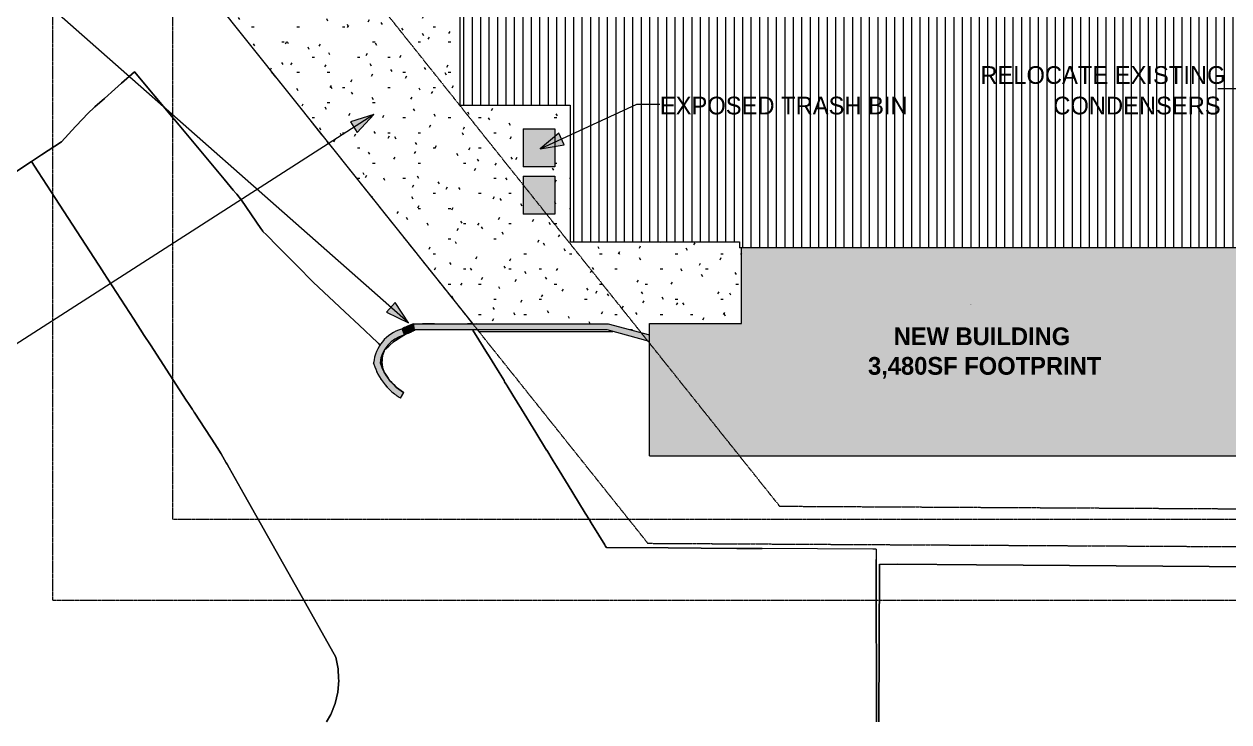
# Model space of a CAD drawing. Header units: inches. Extents: x -5728 to 15181, y 9834 to 15140.
# Drawn here: x -4407 to -2115, y 9881 to 11208 of the extents above; entities that cross this region are included whole.
import ezdxf

# ---------------------------------------------------------------- set-up
doc = ezdxf.new("R2010")
doc.units = ezdxf.units.IN
doc.header["$MEASUREMENT"] = 0
for name, pattern in [('Aligning Line 1_8_', [0.25, 0.125, -0.125]), ('Dash 1_16_', [0.125, 0.0625, -0.0625]), ('Double Dash 3_8_', [1, 0.375, -0.125, 0.125, -0.125, 0.125, -0.125])]:
    doc.linetypes.add(name, pattern=pattern)
for name, color, linetype, lineweight in [('A-FLOR', 192, 'Continuous', 9), ('A-FLOR-PATT', 8, 'Continuous', 9), ('A-GENM', 5, 'Continuous', 9), ('A-ROOF', 132, 'Continuous', 9), ('A-ROOF-PATT', 132, 'Continuous', 9), ('A-WALL', 113, 'Continuous', 9), ('C-PROP-LINE', 91, 'Double Dash 3_8_', 9), ('C-TOPO', 7, 'Continuous', 9), ('G-ANNO-SYMB', 111, 'Aligning Line 1_8_', 9), ('G-ANNO-TEXT', 231, 'Continuous', 9), ('Q-SPCQ', 91, 'Continuous', 9), ('S-FNDN', 32, 'Continuous', 9)]:
    doc.layers.add(name, color=color, linetype=linetype, lineweight=lineweight)
doc.styles.add('Century Gothic', font='ufonts.com_century-gothic.ttf', dxfattribs={"height": 33.75})
doc.styles.add('Century Gothic_B', font='GOTHICB.TTF', dxfattribs={"height": 33.75})

# ---------------------------------------------------------------- blocks, each defined once
blk = doc.blocks.new('Walls 1 - Walls 1-1277454-SITE PLAN')
at = {"layer": 'A-WALL'}
blk.add_hatch(color=254, dxfattribs=at).paths.add_polyline_path([(-1117.1, 10379.2), (-1117, 11208.4), (-1069, 11208.4), (-1069, 11353), (-1117, 11353), (-1116.8, 12482.2), (-2175.1, 12482.3), (-2175.2, 12169.9), (-1958, 12169), (-1956.8, 11915.8), (-1585.5, 11918.8), (-1585.5, 11774.1), (-1577.8, 11774.1), (-1577.8, 10643), (-1938.6, 10642.4), (-1938.6, 10381.4), (-1177.1, 10379.3)], flags=0)
for p, q in [((-2175.1, 12482.3), (-2175.2, 12169.9)), ((-1116.8, 12482.2), (-2175.1, 12482.3)), ((-1117, 11353), (-1116.8, 12482.2)), ((-2175.2, 12169.9), (-1958, 12169)), ((-1958, 12169), (-1956.8, 11915.8)), ((-1956.8, 11915.8), (-1585.5, 11918.9)), ((-1585.5, 11918.9), (-1585.5, 11774.1)), ((-1585.5, 11774.1), (-1577.8, 11774.1)), ((-1577.8, 11774.1), (-1577.8, 11039.7)), ((-1069, 11353), (-1117, 11353)), ((-1069, 11208.4), (-1069, 11353)), ((-1117.1, 10379.2), (-1117, 11208.4)), ((-1117, 11208.4), (-1069, 11208.4)), ((-1577.8, 11002.4), (-1577.8, 10643)), ((-1577.8, 10643), (-1938.6, 10642.4)), ((-1938.6, 10642.4), (-1938.6, 10381.4)), ((-1938.6, 10381.4), (-1117.1, 10379.2))]:
    blk.add_line(p, q, dxfattribs=at)
blk = doc.blocks.new('Trash_Bin_3753 - 6-Yard Bin-1391954-SITE PLAN')
at = {"layer": 'Q-SPCQ'}
blk.add_hatch(color=256, dxfattribs=at).paths.add_polyline_path([(36, 30), (-36, 30), (-36, -30), (36, -30), (36, 28.2)], flags=0)
for p, q in [((-36, -30), (-36, 30)), ((-36, 30), (36, 30)), ((36, 30), (36, -30)), ((-36, -30), (36, -30))]:
    blk.add_line(p, q, dxfattribs=at)
blk = doc.blocks.new('Turning Radius - Semi - 42ft axle to axle - Turning Radius - Semi - 42ft axle to axle-1546870-SITE PLAN')
at = {"layer": 'A-GENM', "linetype": 'Dash 1_16_'}
blk.add_line((426.2, 1436.6), (426.3, 1437.8), dxfattribs=at)
blk = doc.blocks.new('Family - ___-1416994-SITE PLAN')
at = {"layer": 'C-PROP-LINE'}
for p, q in [((-4387, 11682.6), (-3220.3, 10220.5)), ((-3220.3, 10220.5), (-534.6, 10205.4))]:
    blk.add_line(p, q, dxfattribs=at)
blk = doc.blocks.new('Family - ___-1442676-SITE PLAN')
at = {"layer": 'C-PROP-LINE'}
for p, q in [((-4154.5, 11776), (-2969.6, 10291.1)), ((-2969.6, 10291.1), (-534.6, 10277.4))]:
    blk.add_line(p, q, dxfattribs=at)

msp = doc.modelspace()

# ---------------------------------------------------------------- hatches: boundary and pattern name
at = {"layer": 'A-FLOR-PATT'}
h = msp.add_hatch(dxfattribs=at)
h.set_pattern_fill('FP_4', color=256, style=0, pattern_type=2)
h.set_pattern_definition([(0, (0, 0), (115.2, 28.8), [4.752, -81.648, 4.752, -81.648, -460.8]), (0, (0, 0), (115.2, 28.8), [-172.8, 4.752, -168.048, 4.752, -81.648, -201.6]), (0, (0, 0), (115.2, 28.8), [-432, 4.752, -52.848, 4.752, -139.248]), (120, (43.2, 14.4), (-82.54153, 85.366127), [4.752, -81.648, 4.752, -81.648, -460.8]), (120, (43.2, 14.4), (-82.54153, 85.366127), [-172.8, 4.752, -168.048, 4.752, -81.648, -201.6]), (120, (43.2, 14.4), (-82.54153, 85.366127), [-432, 4.752, -52.848, 4.752, -139.248]), (240, (57.6, 72), (-32.65847, -114.166127), [4.752, -81.648, 4.752, -81.648, -460.8]), (240, (57.6, 72), (-32.65847, -114.166127), [-172.8, 4.752, -168.048, 4.752, -81.648, -201.6]), (240, (57.6, 72), (-32.65847, -114.166127), [-432, 4.752, -52.848, 4.752, -139.248])])
h.paths.add_polyline_path([(-3217.2, 10617), (-3217.2, 10639), (-3042.2, 10639), (-3042.2, 10783), (-3045.5, 10783), (-3045.5, 10794.1), (-3368.2, 10794.1), (-3368.2, 11053.9), (-3577.8, 11053.9), (-3577.8, 11452.5), (-3772.7, 11452.4), (-3961.4, 11300.1), (-3961.8, 11300.2), (-3962.2, 11300.6), (-3962.2, 11300.9), (-3961.9, 11301.5), (-3772.9, 11454), (-3577.8, 11454), (-3577.8, 11456), (-3773.8, 11456), (-3963.4, 11302.9), (-4093.3, 11314.6), (-3556.9, 10642.2), (-3555.9, 10641.6), (-3553.6, 10641.6), (-3552.2, 10639), (-3547.5, 10639), (-3547, 10638.4), (-3295.8, 10638.4), (-3229, 10620.2)], flags=0)
h.paths.add_polyline_path([(-3431.5, 10847), (-3457.5, 10847), (-3457.5, 10919), (-3397.5, 10919), (-3397.5, 10847), (-3427.5, 10847)], flags=0)
h.paths.add_polyline_path([(-3427.5, 10937), (-3457.5, 10937), (-3457.5, 11009), (-3397.5, 11009), (-3397.5, 10937), (-3422, 10937)], flags=0)
at = {"layer": 'A-ROOF'}
msp.add_hatch(color=254, dxfattribs=at).paths.add_polyline_path([(-3158.9, 10386.8), (-1938.6, 10386.8), (-1938.6, 10783), (-3042.2, 10783), (-3042.2, 10639), (-3217.2, 10639), (-3217.2, 10386.8), (-3169.1, 10386.8)], flags=0)
at = {"layer": 'A-ROOF-PATT'}
h = msp.add_hatch(dxfattribs=at)
h.set_pattern_fill('FP_3', color=256, style=0, pattern_type=2)
h.set_pattern_definition([(90, (0, 12.083), (-16.082, 1e-15), [])])
h.paths.add_polyline_path([(-1651.1, 10783), (-1585.5, 10783), (-1585.5, 11770.6), (-3105.5, 11770.6), (-3105.5, 11458.8), (-3577.8, 11458.8), (-3577.8, 11053.9), (-3368.2, 11053.9), (-3368.2, 10794.1), (-3045.5, 10794.1), (-3045.5, 10783), (-1741.9, 10783)], flags=0)
h.paths.add_polyline_path([(-1764.6, 11068.1), (-1799.2, 11068.1), (-1799.2, 11113.9), (-1739.8, 11113.9), (-1739.8, 11068.1), (-1741.9, 11068.1)], flags=0)
h.paths.add_polyline_path([(-1799.2, 11221.9), (-1799.2, 11267.7), (-1739.8, 11267.7), (-1739.8, 11221.9), (-1787.3, 11221.9)], flags=0)
h.paths.add_polyline_path([(-1764.6, 11375.7), (-1799.2, 11375.7), (-1799.2, 11421.5), (-1739.8, 11421.5), (-1739.8, 11375.7), (-1741.9, 11375.7)], flags=0)
at = {"layer": 'G-ANNO-TEXT'}
for points in [[(-3741.9, 11036.4), (-3786.3, 11022.3), (-3773.2, 11002)], [(-3425.3, 10970.8), (-3379.4, 10978.8), (-3389.6, 11000.7)]]:
    msp.add_hatch(color=256, dxfattribs=at).paths.add_polyline_path(points, flags=0)
at = {"layer": 'G-ANNO-TEXT', "lineweight": 20}
msp.add_hatch(color=167, dxfattribs=at).paths.add_polyline_path([(-3675.5, 10639.9), (-3701.3, 10678.7), (-3717.2, 10660.6)], flags=0)
at = {"layer": 'S-FNDN'}
for color, points in [(254, [(-3684.5, 10616.7), (-3677.5, 10620.3), (-3669.1, 10624.1), (-3663.1, 10626.4), (-3665.2, 10638.4), (-3675.4, 10634.4), (-3681.3, 10631.8), (-3689, 10627.9), (-3684.9, 10617.7)]), (7, [(-3297.4, 10626.4), (-3295.8, 10638.4), (-3665.2, 10638.4), (-3663.1, 10626.4), (-3331.2, 10626.4)]), (7, [(-3217.2, 10604.6), (-3217.2, 10617), (-3295.8, 10638.4), (-3297.4, 10626.4), (-3229, 10607.8)]), (254, [(-3741.7, 10562.7), (-3729.8, 10563.9), (-3728.8, 10569.8), (-3727.2, 10575.8), (-3725.6, 10580.3), (-3723.9, 10584.1), (-3721, 10589.4), (-3718.5, 10593.1), (-3715.2, 10597.3), (-3711.1, 10601.6), (-3707.7, 10604.6), (-3703.5, 10607.8), (-3699, 10610.7), (-3694.4, 10613.1), (-3687.7, 10615.7), (-3684.5, 10616.7), (-3689, 10627.9), (-3695.3, 10625.7), (-3701.4, 10622.9), (-3706.8, 10620), (-3711.7, 10616.7), (-3715.2, 10614), (-3719.9, 10609.8), (-3723.7, 10605.8), (-3727.6, 10601), (-3730.8, 10596.2), (-3734.5, 10589.5), (-3736.3, 10585.7), (-3738.7, 10579.4), (-3740.2, 10574), (-3741.5, 10567), (-3741.9, 10563.8)])]:
    msp.add_hatch(color=color, dxfattribs=at).paths.add_polyline_path(points, flags=0)
h = msp.add_hatch(color=254, dxfattribs=at)
h.paths.add_polyline_path([(-3690.8, 10496.9), (-3690.3, 10497.6), (-3693.3, 10498.5), (-3690.8, 10496.9)], flags=0)
h.paths.add_polyline_path([(-3689.5, 10499), (-3684.6, 10507.2), (-3690.8, 10511.2), (-3696.8, 10515.7), (-3700.9, 10519.2), (-3705.8, 10523.8), (-3711.6, 10530.4), (-3715.1, 10534.9), (-3718.3, 10539.6), (-3722.6, 10546.9), (-3724.9, 10551.4), (-3727.6, 10557.6), (-3729.8, 10563.9), (-3741.7, 10562.7), (-3741.5, 10561.2), (-3739, 10553.9), (-3736.5, 10547.9), (-3733.8, 10542.5), (-3721.1, 10525.4), (-3720.3, 10524.4), (-3707.1, 10510.6), (-3701.7, 10505.3), (-3697.1, 10501.3), (-3697.2, 10501.2), (-3690.8, 10499.3)], flags=0)

# ---------------------------------------------------------------- linework, layer by layer
at = {"layer": 'A-FLOR'}
for p, q in [((-4093.3, 11314.6), (-3553.8, 10638.5)), ((-3544.2, 10626.4), (-3542, 10623.6)), ((-3542, 10623.6), (-3376.6, 10623.6)), ((-3376.6, 10623.6), (-3287.1, 10623.6))]:
    msp.add_line(p, q, dxfattribs=at)
at = {"layer": 'A-ROOF'}
for p, q in [((-3577.8, 11458.8), (-3577.8, 11053.9)), ((-3577.8, 11053.9), (-3368.2, 11053.9)), ((-3368.2, 11053.9), (-3368.2, 10794.1)), ((-3368.2, 10794.1), (-3045.5, 10794.1)), ((-3045.5, 10794.1), (-3045.5, 10783)), ((-1585.5, 10783), (-3045.5, 10783)), ((-3042.2, 10639), (-3042.2, 10783)), ((-3217.2, 10639), (-3042.2, 10639)), ((-3217.2, 10386.8), (-3217.2, 10639)), ((-3217.2, 10386.8), (-1938.6, 10386.8))]:
    msp.add_line(p, q, dxfattribs=at)
at = {"layer": 'C-TOPO'}
for p, q in [((-4221.6, 11095.8), (-4196.9, 11117.6)), ((-4196.9, 11117.6), (-4221.6, 11095.8)), ((-4196.9, 11117.6), (-4122.6, 11028.7)), ((-4122.6, 11028.7), (-4196.9, 11117.6)), ((-3928, 11107.3), (-3936.2, 11117.6)), ((-3919.6, 11096.9), (-3919.8, 11097.1)), ((-4253.9, 11067.1), (-4234.2, 11084.6)), ((-4234.2, 11084.6), (-4253.9, 11067.1)), ((-4234.2, 11084.6), (-4221.6, 11095.8)), ((-4221.6, 11095.8), (-4234.2, 11084.6)), ((-4286.7, 11038), (-4272.4, 11050.7)), ((-4272.4, 11050.7), (-4286.7, 11038)), ((-4272.4, 11050.7), (-4253.9, 11067.1)), ((-4253.9, 11067.1), (-4272.4, 11050.7)), ((-4309, 11013.8), (-4295.5, 11028.4)), ((-4295.5, 11028.4), (-4309, 11013.8)), ((-4295.5, 11028.4), (-4286.7, 11038)), ((-4286.7, 11038), (-4295.5, 11028.4)), ((-4122.6, 11028.7), (-4120.9, 11026.5)), ((-4120.9, 11026.5), (-4122.6, 11028.7)), ((-4335.9, 10984.4), (-4309, 11013.8)), ((-4309, 11013.8), (-4335.9, 10984.4)), ((-4120.9, 11026.5), (-4120.5, 11026.1)), ((-4120.5, 11026.1), (-4120.9, 11026.5)), ((-4120.5, 11026.1), (-4118.8, 11024.1)), ((-4118.8, 11024.1), (-4120.5, 11026.1)), ((-4118.8, 11024.1), (-4112.1, 11016.1)), ((-4112.1, 11016.1), (-4118.8, 11024.1)), ((-4112.1, 11016.1), (-4026.5, 10913.4)), ((-4026.5, 10913.4), (-4112.1, 11016.1)), ((-3839.9, 10997), (-3861, 11023.5)), ((-4374, 10959.4), (-4335.9, 10984.4)), ((-4335.9, 10984.4), (-4374, 10959.4)), ((-3828.4, 10982.5), (-3831.3, 10986.1)), ((-3826.4, 10980.1), (-3828.4, 10982.5)), ((-4421.1, 10928.7), (-4374, 10959.4)), ((-4374, 10959.4), (-4393.1, 10946.9)), ((-4393.1, 10946.9), (-4421.1, 10928.7)), ((-4380.2, 10927.1), (-4393.1, 10946.9)), ((-4393.1, 10946.9), (-4380.2, 10927.1)), ((-4347.5, 10876.6), (-4380.2, 10927.1)), ((-4380.2, 10927.1), (-4347.5, 10876.6)), ((-4026.5, 10913.4), (-4009.1, 10892.6)), ((-4009.1, 10892.6), (-4026.5, 10913.4)), ((-4009.1, 10892.6), (-4003.7, 10886.1)), ((-4003.7, 10886.1), (-4009.1, 10892.6)), ((-4258.1, 10738.9), (-4347.5, 10876.6)), ((-4347.5, 10876.6), (-4258.1, 10738.9)), ((-4003.7, 10886.1), (-4002.5, 10884.7)), ((-4002.5, 10884.7), (-4003.7, 10886.1)), ((-4002.5, 10884.7), (-3993.2, 10873.5)), ((-3993.2, 10873.5), (-4002.5, 10884.7)), ((-3993.2, 10873.5), (-3956.5, 10819.5)), ((-3956.5, 10819.5), (-3993.2, 10873.5)), ((-3956.5, 10819.5), (-3953.1, 10814.5)), ((-3953.1, 10814.5), (-3956.5, 10819.5)), ((-3953.1, 10814.5), (-3952.9, 10814.1)), ((-3952.9, 10814.1), (-3953.1, 10814.5)), ((-3952.9, 10814.1), (-3946.1, 10807.3)), ((-3946.1, 10807.3), (-3952.9, 10814.1)), ((-3946.1, 10807.3), (-3924.3, 10785.4)), ((-3924.3, 10785.4), (-3946.1, 10807.3)), ((-3924.3, 10785.4), (-3906.1, 10767.1)), ((-3906.1, 10767.1), (-3924.3, 10785.4)), ((-3906.1, 10767.1), (-3885.6, 10746.4)), ((-3885.6, 10746.4), (-3906.1, 10767.1)), ((-4255.9, 10735.6), (-4258.1, 10738.9)), ((-4258.1, 10738.9), (-4255.9, 10735.6)), ((-4198.2, 10646.8), (-4255.9, 10735.6)), ((-4255.9, 10735.6), (-4198.2, 10646.8)), ((-3885.6, 10746.4), (-3859.3, 10719.9)), ((-3859.3, 10719.9), (-3885.6, 10746.4)), ((-3859.3, 10719.9), (-3857.6, 10718.2)), ((-3857.6, 10718.2), (-3859.3, 10719.9)), ((-3857.6, 10718.2), (-3856.9, 10717.6)), ((-3856.9, 10717.6), (-3857.6, 10718.2)), ((-3856.9, 10717.6), (-3796.9, 10661.2)), ((-3796.9, 10661.2), (-3856.9, 10717.6)), ((-3796.9, 10661.2), (-3769.8, 10635.8)), ((-3769.8, 10635.8), (-3796.9, 10661.2)), ((-4178.4, 10616.2), (-4198.2, 10646.8)), ((-4198.2, 10646.8), (-4178.4, 10616.2)), ((-3626.3, 10638.4), (-3649.1, 10638.4)), ((-3649.1, 10638.4), (-3626.3, 10638.4)), ((-3554.1, 10638.4), (-3563.3, 10638.4)), ((-3563.3, 10638.4), (-3554.1, 10638.4)), ((-3553.8, 10638.5), (-3556.9, 10642.2)), ((-3556.9, 10642.2), (-3553.8, 10638.5)), ((-3553.8, 10638.4), (-3554.1, 10638.4)), ((-3554.1, 10638.4), (-3553.8, 10638.4)), ((-3553.8, 10638.4), (-3553.8, 10638.5)), ((-3547, 10638.4), (-3547.5, 10639)), ((-4166.5, 10598), (-4178.4, 10616.2)), ((-4178.4, 10616.2), (-4166.5, 10598)), ((-3769.8, 10635.8), (-3734.5, 10602.8)), ((-3734.5, 10602.8), (-3769.8, 10635.8)), ((-3689.9, 10613.2), (-3684.4, 10616.8)), ((-3684.4, 10616.8), (-3689.9, 10613.2)), ((-3688.3, 10628.3), (-3688.5, 10628.2)), ((-3688.5, 10628.2), (-3688.3, 10628.3)), ((-3684.3, 10616.8), (-3683, 10617.4)), ((-3683, 10617.4), (-3684.3, 10616.8)), ((-3683, 10617.4), (-3681.3, 10618.2)), ((-3681.3, 10618.2), (-3683, 10617.4)), ((-3681.3, 10618.2), (-3679.3, 10619.1)), ((-3679.3, 10619.1), (-3681.3, 10618.2)), ((-3679.3, 10619.1), (-3676.2, 10620.5)), ((-3676.2, 10620.5), (-3679.3, 10619.1)), ((-3676.2, 10620.5), (-3675.9, 10620.6)), ((-3675.9, 10620.6), (-3676.2, 10620.5)), ((-3675.9, 10620.6), (-3672, 10622.4)), ((-3672, 10622.4), (-3675.9, 10620.6)), ((-3672, 10622.4), (-3668.7, 10623.9)), ((-3668.7, 10623.9), (-3672, 10622.4)), ((-3668.7, 10623.9), (-3668, 10624.2)), ((-3668, 10624.2), (-3668.7, 10623.9)), ((-3668, 10624.2), (-3666.1, 10625.1)), ((-3666.1, 10625.1), (-3668, 10624.2)), ((-3666.1, 10625.1), (-3665.2, 10625.4)), ((-3665.2, 10625.4), (-3666.1, 10625.1)), ((-3665.2, 10625.4), (-3663.8, 10626.1)), ((-3663.8, 10626.1), (-3665.2, 10625.4)), ((-3663.8, 10626.1), (-3663.1, 10626.4)), ((-3663.1, 10626.4), (-3663.8, 10626.1)), ((-3553.1, 10626.4), (-3552.3, 10625)), ((-3552.3, 10625), (-3553.1, 10626.4)), ((-3552.3, 10625), (-3549.9, 10621.1)), ((-3549.9, 10621.1), (-3552.3, 10625)), ((-3549.9, 10621.1), (-3525.3, 10581.1)), ((-3525.3, 10581.1), (-3549.9, 10621.1)), ((-4111.2, 10512.7), (-4166.5, 10598)), ((-4166.5, 10598), (-4111.2, 10512.7)), ((-3734.5, 10602.8), (-3733.9, 10602.1)), ((-3733.9, 10602.1), (-3734.5, 10602.8)), ((-3733.9, 10602.1), (-3732.6, 10601)), ((-3732.6, 10601), (-3733.9, 10602.1)), ((-3732.6, 10601), (-3729.6, 10598.1)), ((-3729.8, 10598.3), (-3732.6, 10601)), ((-3729.8, 10598.3), (-3730.8, 10596.3)), ((-3730.8, 10596.3), (-3729.8, 10598.3)), ((-3729.6, 10598.1), (-3729.8, 10598.3)), ((-3721.2, 10588.6), (-3713.1, 10595.8)), ((-3713.1, 10595.8), (-3721.2, 10588.6)), ((-3713.1, 10595.8), (-3710.3, 10598.3)), ((-3710.3, 10598.3), (-3713.1, 10595.8)), ((-3710.3, 10598.3), (-3705, 10603.1)), ((-3705, 10603.1), (-3710.3, 10598.3)), ((-3705, 10603.1), (-3703.9, 10604.1)), ((-3703.9, 10604.1), (-3705, 10603.1)), ((-3703.9, 10604.1), (-3700.3, 10606.4)), ((-3700.3, 10606.4), (-3703.9, 10604.1)), ((-3700.3, 10606.4), (-3691.8, 10612)), ((-3691.8, 10612), (-3700.3, 10606.4)), ((-3691.8, 10612), (-3689.9, 10613.2)), ((-3689.9, 10613.2), (-3691.8, 10612)), ((-3726, 10567.2), (-3725.6, 10571.6)), ((-3725.6, 10571.6), (-3726, 10567.2)), ((-3725.6, 10571.6), (-3724.9, 10577.8)), ((-3724.9, 10577.8), (-3725.6, 10571.6)), ((-3724.9, 10577.8), (-3722.1, 10585.9)), ((-3722.1, 10585.9), (-3724.9, 10577.8)), ((-3722.1, 10585.9), (-3721.2, 10588.6)), ((-3721.2, 10588.6), (-3722.1, 10585.9)), ((-3525.3, 10581.1), (-3524.8, 10580.2)), ((-3524.8, 10580.2), (-3525.3, 10581.1)), ((-3524.7, 10580.1), (-3503.3, 10545.2)), ((-3503.3, 10545.2), (-3524.7, 10580.1)), ((-3741.9, 10563.9), (-3742.1, 10562.9)), ((-3742.1, 10562.9), (-3741.9, 10563.9)), ((-3742.1, 10562.9), (-3742, 10562.7)), ((-3742, 10562.7), (-3742.1, 10562.9)), ((-3741.8, 10564.2), (-3741.9, 10563.9)), ((-3741.9, 10563.9), (-3741.8, 10564.2)), ((-3736.3, 10547.5), (-3736, 10546.9)), ((-3736, 10546.9), (-3736.3, 10547.5)), ((-3736, 10546.9), (-3735.7, 10546.2)), ((-3735.7, 10546.2), (-3736, 10546.9)), ((-3726.1, 10566.5), (-3726, 10567.2)), ((-3726, 10567.2), (-3726.1, 10566.5)), ((-3726.1, 10565.9), (-3726.1, 10566.5)), ((-3726.1, 10566.5), (-3726.1, 10565.9)), ((-3724.9, 10555.2), (-3726.1, 10565.9)), ((-3726.1, 10565.9), (-3724.9, 10555.2)), ((-3721.3, 10544.5), (-3724.9, 10555.2)), ((-3724.9, 10555.2), (-3721.3, 10544.5)), ((-3728, 10532.6), (-3727.7, 10532)), ((-3727.7, 10532), (-3728, 10532.6)), ((-3727.7, 10532), (-3727.4, 10531.7)), ((-3727.4, 10531.7), (-3727.7, 10532)), ((-3714.6, 10534.8), (-3720.9, 10544)), ((-3720.9, 10544), (-3714.6, 10534.8)), ((-3711.6, 10530.4), (-3714.6, 10534.8)), ((-3714.6, 10534.8), (-3711.6, 10530.4)), ((-3707.5, 10526.2), (-3711, 10529.7)), ((-3711, 10529.7), (-3707.5, 10526.2)), ((-3703.8, 10522.4), (-3707.5, 10526.2)), ((-3707.5, 10526.2), (-3703.8, 10522.4)), ((-3503.3, 10545.2), (-3493.9, 10530)), ((-3493.9, 10530), (-3503.3, 10545.2)), ((-3493.9, 10530), (-3492.7, 10527.9)), ((-3492.7, 10527.9), (-3493.9, 10530)), ((-3492.7, 10527.9), (-3490.2, 10524)), ((-3490.2, 10524), (-3492.7, 10527.9)), ((-3490.2, 10524), (-3488.8, 10521.7)), ((-3488.8, 10521.7), (-3490.2, 10524)), ((-4098.4, 10493.1), (-4111.2, 10512.7)), ((-4111.2, 10512.7), (-4098.4, 10493.1)), ((-3717.4, 10518.8), (-3717.2, 10518.5)), ((-3717.2, 10518.5), (-3717.4, 10518.8)), ((-3717.2, 10518.5), (-3716.7, 10518)), ((-3716.7, 10518), (-3717.2, 10518.5)), ((-3705.3, 10507.2), (-3704.8, 10506.7)), ((-3704.8, 10506.7), (-3705.3, 10507.2)), ((-3704.8, 10506.7), (-3704.2, 10506.3)), ((-3704.2, 10506.3), (-3704.8, 10506.7)), ((-3699.3, 10517.8), (-3703.8, 10522.4)), ((-3703.8, 10522.4), (-3699.3, 10517.8)), ((-3685.2, 10507.6), (-3698.4, 10517)), ((-3698.4, 10517), (-3685.2, 10507.6)), ((-3684.6, 10507.2), (-3685.2, 10507.6)), ((-3685.2, 10507.6), (-3684.6, 10507.2)), ((-3488.8, 10521.7), (-3487.7, 10519.9)), ((-3487.7, 10519.9), (-3488.8, 10521.7)), ((-3487.7, 10519.9), (-3477.1, 10502.6)), ((-3477.1, 10502.6), (-3487.7, 10519.9)), ((-3477.1, 10502.6), (-3460.5, 10475.6)), ((-3460.5, 10475.6), (-3477.1, 10502.6)), ((-4094.1, 10486.5), (-4098.4, 10493.1)), ((-4098.4, 10493.1), (-4094.1, 10486.5)), ((-4086.7, 10475.1), (-4094.1, 10486.5)), ((-4094.1, 10486.5), (-4086.7, 10475.1)), ((-4085.8, 10473.7), (-4086.7, 10475.1)), ((-4086.7, 10475.1), (-4085.8, 10473.7)), ((-4084.9, 10472.3), (-4085.8, 10473.7)), ((-4085.8, 10473.7), (-4084.9, 10472.3)), ((-4084.8, 10472.1), (-4084.9, 10472.3)), ((-4084.9, 10472.3), (-4084.8, 10472.1)), ((-4083.9, 10470.8), (-4084.8, 10472.1)), ((-4084.8, 10472.1), (-4083.9, 10470.8)), ((-4083.6, 10470.3), (-4083.9, 10470.8)), ((-4083.9, 10470.8), (-4083.6, 10470.3)), ((-4082.4, 10468.4), (-4083.6, 10470.3)), ((-4083.6, 10470.3), (-4082.4, 10468.4)), ((-4043.2, 10408.1), (-4082.4, 10468.4)), ((-4082.4, 10468.4), (-4043.2, 10408.1)), ((-3460.5, 10475.6), (-3433.2, 10431.1)), ((-3433.2, 10431.1), (-3460.5, 10475.6)), ((-3433.2, 10431.1), (-3412.8, 10397.8)), ((-3412.8, 10397.8), (-3433.2, 10431.1)), ((-4040.9, 10404.5), (-4043.2, 10408.1)), ((-4043.2, 10408.1), (-4040.9, 10404.5)), ((-4039.7, 10402.7), (-4040.9, 10404.5)), ((-4040.9, 10404.5), (-4039.7, 10402.7)), ((-4031.8, 10390.6), (-4039.7, 10402.7)), ((-4039.7, 10402.7), (-4031.8, 10390.6)), ((-4022.4, 10373.8), (-4031.8, 10390.6)), ((-4031.8, 10390.6), (-4022.4, 10373.8)), ((-3412.8, 10397.8), (-3412.7, 10397.7)), ((-3412.7, 10397.7), (-3412.8, 10397.8)), ((-3412.7, 10397.7), (-3400.2, 10377.4)), ((-3400.2, 10377.4), (-3412.7, 10397.7)), ((-4021, 10371.3), (-4022.4, 10373.8)), ((-4022.4, 10373.8), (-4021, 10371.3)), ((-4016.9, 10364.1), (-4020.9, 10371.2)), ((-4020.9, 10371.2), (-4016.9, 10364.1)), ((-3988.4, 10313.5), (-4016.9, 10364.1)), ((-4016.9, 10364.1), (-3988.4, 10313.5)), ((-3400.2, 10377.4), (-3394.1, 10367.3)), ((-3394.1, 10367.3), (-3400.2, 10377.4)), ((-3394.1, 10367.3), (-3371.7, 10330.9)), ((-3371.7, 10330.9), (-3394.1, 10367.3)), ((-3371.7, 10330.9), (-3352, 10298.8)), ((-3352, 10298.8), (-3371.7, 10330.9)), ((-3883.2, 10126.8), (-3988.4, 10313.5)), ((-3988.4, 10313.5), (-3883.2, 10126.8)), ((-3352, 10298.8), (-3339.3, 10278.1)), ((-3339.3, 10278.1), (-3352, 10298.8)), ((-3339.3, 10278.1), (-3335.8, 10272.4)), ((-3335.8, 10272.4), (-3339.3, 10278.1)), ((-3335.8, 10272.4), (-3335, 10271.1)), ((-3335, 10271.1), (-3335.8, 10272.4)), ((-3335, 10271.1), (-3332.6, 10267.2)), ((-3332.6, 10267.2), (-3335, 10271.1)), ((-3332.6, 10267.2), (-3329.5, 10262.1)), ((-3329.5, 10262.1), (-3332.6, 10267.2)), ((-3329.5, 10262.1), (-3329.1, 10261.6)), ((-3329.1, 10261.6), (-3329.5, 10262.1)), ((-3329.1, 10261.6), (-3324.8, 10254.5)), ((-3324.8, 10254.5), (-3329.1, 10261.6)), ((-3324.8, 10254.5), (-3302.1, 10217.6)), ((-3302.1, 10217.6), (-3324.8, 10254.5)), ((-3302.1, 10217.6), (-3301.2, 10216)), ((-3301.2, 10216), (-3302.1, 10217.6)), ((-3301.2, 10216), (-3299, 10212.6)), ((-3299, 10212.6), (-3301.2, 10216)), ((-3299, 10212.6), (-3181.7, 10211.8)), ((-3181.7, 10211.8), (-3299, 10212.6)), ((-3181.7, 10211.8), (-3118.8, 10211.4)), ((-3118.8, 10211.4), (-3181.7, 10211.8)), ((-3118.8, 10211.4), (-3051, 10210.9)), ((-3051, 10210.9), (-3118.8, 10211.4)), ((-3051, 10210.9), (-3045.6, 10210.9)), ((-3045.6, 10210.9), (-3051, 10210.9)), ((-3045.6, 10210.9), (-3002.4, 10210.6)), ((-3002.4, 10210.6), (-3045.6, 10210.9)), ((-2792.4, 10209.2), (-3002.4, 10210.6)), ((-2792.4, 10209.2), (-3002.4, 10210.6)), ((-2790.8, 10209.2), (-2792.4, 10209.2)), ((-2790.8, 10209.2), (-2792.4, 10209.2)), ((-2786, 10209.2), (-2790.8, 10209.2)), ((-2786, 10209.2), (-2790.8, 10209.2)), ((-2786, 10209.2), (-2785.9, 10189.9)), ((-2786, 10209.2), (-2785.9, 10189.9)), ((-2785.9, 10189.9), (-2785.9, 10189.1)), ((-2785.9, 10189.1), (-2785.9, 10189.9)), ((-2785.9, 10189.1), (-2785.9, 10187.1)), ((-2785.9, 10187.1), (-2785.9, 10189.1)), ((-2785.9, 10187.1), (-2785.9, 10178.6)), ((-2785.9, 10178.6), (-2785.9, 10187.1)), ((-2780.7, 9880.7), (-2779.2, 10180.9)), ((-2779.2, 10180.9), (-2780.7, 9880.7)), ((-2779.2, 10180.9), (-2745, 10180.6)), ((-2779.2, 10180.9), (-2745, 10180.6)), ((-2745, 10180.6), (-2594.9, 10179.6)), ((-2594.9, 10179.6), (-2745, 10180.6)), ((-2594.9, 10179.6), (-1971.6, 10175.4)), ((-1971.6, 10175.4), (-2594.9, 10179.6)), ((-2785.9, 10178.6), (-2785, 9880.7)), ((-2785, 9880.7), (-2785.9, 10178.6)), ((-3813.8, 10003.6), (-3883.2, 10126.8)), ((-3883.2, 10126.8), (-3813.8, 10003.6)), ((-3809.5, 9981.8), (-3813.8, 10003.6)), ((-3813.8, 10003.6), (-3809.5, 9981.8)), ((-3808.6, 9963.3), (-3809.5, 9981.8)), ((-3809.5, 9981.8), (-3808.6, 9963.3)), ((-3810.3, 9937.4), (-3808.4, 9959.6)), ((-3808.4, 9959.6), (-3810.3, 9937.4)), ((-3808.4, 9959.6), (-3808.6, 9963.3)), ((-3808.6, 9963.3), (-3808.4, 9959.6)), ((-3815.4, 9915.7), (-3810.3, 9937.4)), ((-3810.3, 9937.4), (-3815.4, 9915.7)), ((-3823.4, 9895), (-3815.4, 9915.7)), ((-3815.4, 9915.7), (-3823.4, 9895)), ((-3831.4, 9880.7), (-3823.4, 9895)), ((-3823.4, 9895), (-3831.4, 9880.7))]:
    msp.add_line(p, q, dxfattribs=at)
at = {"layer": 'G-ANNO-SYMB'}
for p, q in [((-4352.7, 10111.6), (-4352.7, 12676.1)), ((-4124.1, 10265.7), (-4124.1, 11927.3)), ((-1448.5, 10265.7), (-4124.1, 10265.7)), ((-929, 10111.6), (-4352.7, 10111.6))]:
    msp.add_line(p, q, dxfattribs=at)
at = {"layer": 'G-ANNO-TEXT', "color": 167, "lineweight": 20}
for p, q in [((-3675.5, 10639.9), (-5003.1, 11811.4)), ((-3701.3, 10678.7), (-3717.2, 10660.6)), ((-3717.2, 10660.6), (-3675.5, 10639.9)), ((-3675.5, 10639.9), (-3701.3, 10678.7))]:
    msp.add_line(p, q, dxfattribs=at)
at = {"layer": 'G-ANNO-TEXT'}
for p, q in [((-2064.4, 11085.3), (-2135.7, 11085.3)), ((-3425.3, 10970.8), (-3241.2, 11056.3)), ((-3241.2, 11056.3), (-3197.3, 11056.3)), ((-3741.9, 11036.4), (-4959.3, 10254.3)), ((-3741.9, 11036.4), (-3786.3, 11022.3)), ((-3773.2, 11002), (-3741.9, 11036.4)), ((-3786.3, 11022.3), (-3773.2, 11002)), ((-3389.6, 11000.7), (-3425.3, 10970.8)), ((-3379.4, 10978.8), (-3389.6, 11000.7)), ((-3425.3, 10970.8), (-3379.4, 10978.8))]:
    msp.add_line(p, q, dxfattribs=at)
at = {"layer": 'S-FNDN'}
for p, q in [((-3665.2, 10638.4), (-3295.8, 10638.4)), ((-3295.8, 10638.4), (-3217.2, 10617)), ((-3297.4, 10626.4), (-3663.1, 10626.4)), ((-3217.2, 10604.6), (-3297.4, 10626.4)), ((-3690.8, 10496.9), (-3684.6, 10507.2))]:
    msp.add_line(p, q, dxfattribs=at)
for centre, radius, start, end in [((-3610.9, 10482.6), 165, 109.2161, 118.2795), ((-3668, 10556.7), 74.3, 106.4774, 174.4617), ((-3668, 10556.7), 62.3, 105.3646, 173.3034), ((-3610.9, 10482.6), 153, 109.9631, 118.7561), ((-3668, 10556.7), 74.3, 174.4617, 175.3373), ((-3632.4, 10595.2), 114.3, 196.5015, 197.3), ((-3632.4, 10595.2), 114.3, 197.3, 207.4572), ((-3632.4, 10595.2), 102.3, 197.781, 239.3035), ((-3632.4, 10595.2), 114.3, 207.4572, 232.1698), ((-3632.4, 10595.2), 114.3, 232.266, 235.1733), ((-3632.4, 10595.2), 114.3, 235.1733, 235.4206), ((-3632.4, 10595.2), 114.3, 235.4206, 237.8132), ((-3632.4, 10595.2), 114.3, 237.8132, 239.3035)]:
    msp.add_arc(centre, radius, start, end, dxfattribs=at)

# ---------------------------------------------------------------- block references
at = {"layer": 'A-GENM', "rotation": 269.6166508328054}
msp.add_blockref('Turning Radius - Semi - 42ft axle to axle - Turning Radius - Semi - 42ft axle to axle-1546870-SITE PLAN', (-4040, 11110.1), dxfattribs=at)
at = {"layer": 'A-WALL'}
msp.add_blockref('Walls 1 - Walls 1-1277454-SITE PLAN', (0, 0), dxfattribs=at)
at = {"layer": 'C-PROP-LINE'}
for name in ['Family - ___-1416994-SITE PLAN', 'Family - ___-1442676-SITE PLAN']:
    msp.add_blockref(name, (0, 0), dxfattribs=at)
at = {"layer": 'Q-SPCQ', "rotation": 269.9999999999996}
for p in [(-3427.5, 10973), (-3427.5, 10883)]:
    msp.add_blockref('Trash_Bin_3753 - 6-Yard Bin-1391954-SITE PLAN', p, dxfattribs=at)

# ---------------------------------------------------------------- texts
at = {"layer": 'G-ANNO-TEXT', "char_height": 33.75, "attachment_point": 1, "style": 'Century Gothic'}
for s, insert, width in [('RELOCATE EXISTING', (-2587.5, 11128.4), 547.672), ('EXPOSED TRASH BIN', (-3197.3, 11070.3), 546.536), ('CONDENSERS', (-2448.7, 11070.3), 379.507)]:
    msp.add_mtext(s, dxfattribs=dict(at, insert=insert, width=width))
at = {"layer": 'G-ANNO-TEXT', "color": 147, "lineweight": 20, "char_height": 33.75, "attachment_point": 1, "style": 'Century Gothic_B'}
for s, insert, width in [('NEW BUILDING', (-2752.5, 10631.3), 403.369), ('3,480SF FOOTPRINT', (-2801.3, 10575), 520.402)]:
    msp.add_mtext(s, dxfattribs=dict(at, insert=insert, width=width))

doc.saveas('drawing.dxf')
